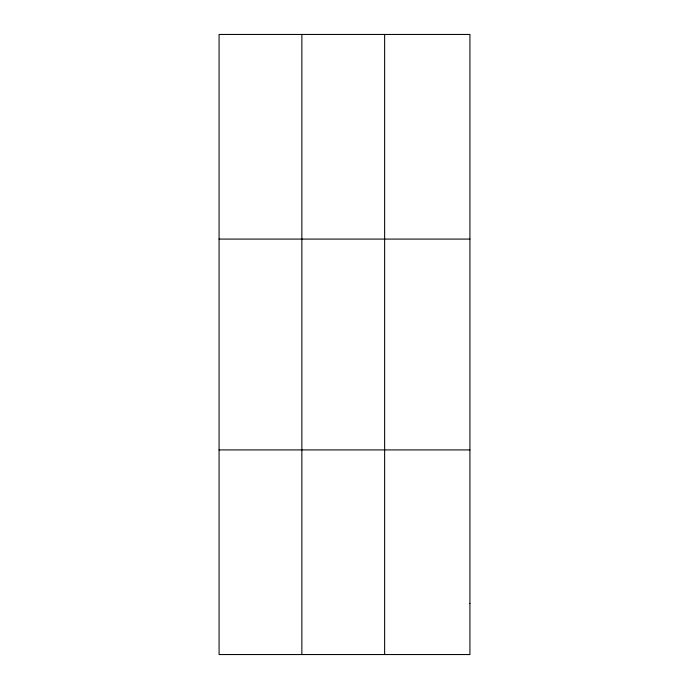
<?xml version="1.0" encoding="UTF-8"?>
<svg xmlns="http://www.w3.org/2000/svg" width="689" height="689" viewBox="0 0 689 689"><rect width="100%" height="100%" fill="white"/><g stroke="black" fill="none" stroke-linecap="round" stroke-linejoin="round"><path stroke-width="1.03" d="M301.86 654.55L301.86 34.45M384.634 654.55L384.634 34.45M219.076 239.083L469.924 239.083M219.076 449.917L469.924 449.917M469.924 603.392L469.924 654.55L219.076 654.55L219.076 34.45L469.924 34.45L469.924 603.392"/></g></svg>
